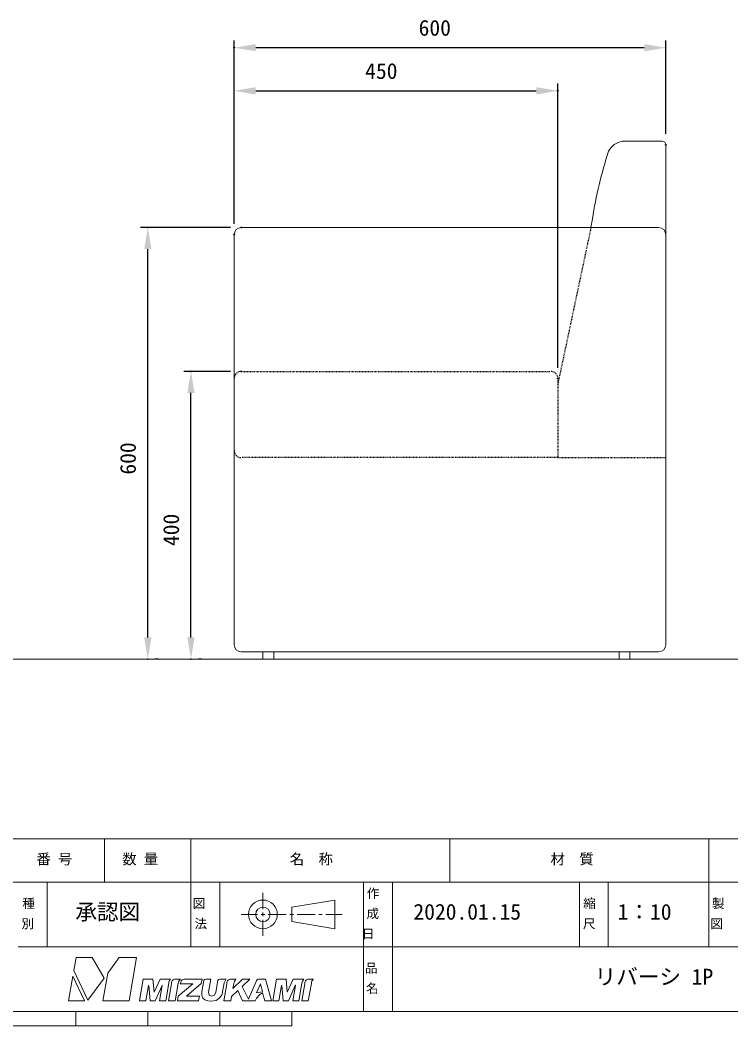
# Model space of a CAD drawing. Units: millimetres, scale not verified. Extents: x -203 to 203, y -143 to 143.
# Drawn here: x 12.3 to 111, y -140 to -0.2 of the extents above; entities that cross this region are included whole.
import ezdxf
from ezdxf.enums import TextEntityAlignment as Align

# ---------------------------------------------------------------- set-up
doc = ezdxf.new("R2010")
doc.units = ezdxf.units.MM
doc.header["$LTSCALE"] = 0.5
doc.header["$PDMODE"] = 32
doc.header["$PDSIZE"] = 0.1
doc.linetypes.add('USER2', pattern=[0.15748, 0.07874, -0.07874])
for name, color, linetype, lineweight in [('0-1_DIMENSION_LINES$02_DIMENSI', 7, 'Continuous', 25), ('0-3_図面_FORMAT$03_TEXT', 7, 'Continuous', 18), ('0-4_図面_FORMAT$01_WAKU$OUT_LINE', 6, 'Continuous', 18), ('0-5_図面_FORMAT$01_WAKU$SUB_LINE', 7, 'Continuous', 18), ('0-6_図面_FORMAT$02_LOGO$01_MZ_LO', 7, 'Continuous', 18), ('0-9_DIMENSION_LINES$03_LINES', 7, 'Continuous', 18), ('0-A_DIMENSION_LINES$05_HIDE_LI', 7, 'USER2', 25)]:
    doc.layers.add(name, color=color, linetype=linetype, lineweight=lineweight)
doc.layers.add('0-2_DEFPOINTS', color=7, linetype='Continuous')
doc.styles.add('ＭＳ ゴシック', font='')
doc.styles.get('ＭＳ ゴシック').set_extended_font_data('MS Gothic')

# ---------------------------------------------------------------- blocks, each defined once
blk = doc.blocks.new('D2')
at = {"layer": '0-1_DIMENSION_LINES$02_DIMENSI'}
for p, q in [((1644, 1723), (1644, 1762)), ((1734, 1683), (1734, 1762)), ((1650, 1760), (1728, 1760))]:
    blk.add_line(p, q, dxfattribs=at)
for points in [[(1650, 1761), (1650, 1759), (1644, 1760)], [(1728, 1759), (1728, 1761), (1734, 1760)]]:
    blk.add_solid(points, dxfattribs=at)
at = {"layer": '0-2_DEFPOINTS'}
for p in [(1734, 1760), (1644, 1720), (1734, 1680)]:
    blk.add_point(p, dxfattribs=at)
at = {"layer": '0-1_DIMENSION_LINES$02_DIMENSI', "style": 'ＭＳ ゴシック'}
blk.add_text('450', height=4.399, dxfattribs=at).set_placement((1680.429, 1762), align=Align.BOTTOM_LEFT)
blk = doc.blocks.new('D3')
at = {"layer": '0-1_DIMENSION_LINES$02_DIMENSI'}
for p, q in [((1644, 1723), (1644, 1774)), ((1764, 1748), (1764, 1774)), ((1758, 1772), (1650, 1772))]:
    blk.add_line(p, q, dxfattribs=at)
for points in [[(1650, 1773), (1650, 1771), (1644, 1772)], [(1758, 1771), (1758, 1773), (1764, 1772)]]:
    blk.add_solid(points, dxfattribs=at)
at = {"layer": '0-2_DEFPOINTS'}
for p in [(1644, 1772), (1764, 1745), (1644, 1720)]:
    blk.add_point(p, dxfattribs=at)
at = {"layer": '0-1_DIMENSION_LINES$02_DIMENSI', "style": 'ＭＳ ゴシック'}
blk.add_text('600', height=4.399, dxfattribs=at).set_placement((1695.286, 1774), align=Align.BOTTOM_LEFT)
blk = doc.blocks.new('D4')
at = {"layer": '0-1_DIMENSION_LINES$02_DIMENSI'}
for p, q in [((1643, 1682), (1630, 1682)), ((1632, 1608), (1632, 1676)), ((1635, 1602), (1634, 1602))]:
    blk.add_line(p, q, dxfattribs=at)
for points in [[(1633, 1676), (1631, 1676), (1632, 1682)], [(1631, 1608), (1633, 1608), (1632, 1602)]]:
    blk.add_solid(points, dxfattribs=at)
at = {"layer": '0-2_DEFPOINTS'}
for p in [(1632, 1682), (1646, 1682), (1632, 1602)]:
    blk.add_point(p, dxfattribs=at)
at = {"layer": '0-1_DIMENSION_LINES$02_DIMENSI', "style": 'ＭＳ ゴシック'}
blk.add_text('400', height=4.399, rotation=90, dxfattribs=at).set_placement((1630, 1633.429), align=Align.BOTTOM_LEFT)
blk = doc.blocks.new('D5')
at = {"layer": '0-1_DIMENSION_LINES$02_DIMENSI'}
for p, q in [((1643, 1722), (1618, 1722)), ((1620, 1608), (1620, 1716)), ((1623, 1602), (1622, 1602))]:
    blk.add_line(p, q, dxfattribs=at)
for points in [[(1621, 1716), (1619, 1716), (1620, 1722)], [(1619, 1608), (1621, 1608), (1620, 1602)]]:
    blk.add_solid(points, dxfattribs=at)
at = {"layer": '0-2_DEFPOINTS'}
for p in [(1620, 1722), (1646, 1722), (1620, 1602)]:
    blk.add_point(p, dxfattribs=at)
at = {"layer": '0-1_DIMENSION_LINES$02_DIMENSI', "style": 'ＭＳ ゴシック'}
blk.add_text('600', height=4.399, rotation=90, dxfattribs=at).set_placement((1618, 1653.286), align=Align.BOTTOM_LEFT)
blk = doc.blocks.new('_X24')
at = {"layer": '0-3_図面_FORMAT$03_TEXT', "style": 'ＭＳ ゴシック'}
for s, p in [('作', (1680.875, 1534.813)), ('成', (1680.801, 1529.191)), ('日', (1679.482, 1523.568))]:
    blk.add_text(s, height=2.566, dxfattribs=at).set_placement(p, align=Align.BOTTOM_LEFT)
blk = doc.blocks.new('_X23')
at = {"layer": '0-3_図面_FORMAT$03_TEXT', "style": 'ＭＳ ゴシック'}
for s, p in [('図', (1632.487, 1532.002)), ('法', (1632.977, 1526.38))]:
    blk.add_text(s, height=2.566, dxfattribs=at).set_placement(p, align=Align.BOTTOM_LEFT)
blk = doc.blocks.new('_X22')
at = {"layer": '0-3_図面_FORMAT$03_TEXT', "style": 'ＭＳ ゴシック'}
for s, p in [('種', (1585.127, 1532.002)), ('別', (1584.903, 1526.38))]:
    blk.add_text(s, height=2.566, dxfattribs=at).set_placement(p, align=Align.BOTTOM_LEFT)
blk = doc.blocks.new('_X21')
at = {"layer": '0-3_図面_FORMAT$03_TEXT', "style": 'ＭＳ ゴシック'}
for s, p in [('品', (1680.35, 1514.002)), ('名', (1680.651, 1508.38))]:
    blk.add_text(s, height=2.566, dxfattribs=at).set_placement(p, align=Align.BOTTOM_LEFT)
blk = doc.blocks.new('_X20')
at = {"layer": '0-3_図面_FORMAT$03_TEXT', "style": 'ＭＳ ゴシック'}
for s, p in [('縮', (1741.025, 1532.002)), ('尺', (1740.952, 1526.38))]:
    blk.add_text(s, height=2.566, dxfattribs=at).set_placement(p, align=Align.BOTTOM_LEFT)
blk = doc.blocks.new('_X19')
at = {"layer": '0-3_図面_FORMAT$03_TEXT', "style": 'ＭＳ ゴシック'}
for s, p in [('製', (1776.801, 1532.002)), ('図', (1776.385, 1526.38))]:
    blk.add_text(s, height=2.566, dxfattribs=at).set_placement(p, align=Align.BOTTOM_LEFT)

msp = doc.modelspace()

# ---------------------------------------------------------------- linework, layer by layer
at = {"layer": '0-3_図面_FORMAT$03_TEXT'}
for p, q in [((46, -123.75), (46, -121.5)), ((46, -124.75), (46, -124.25)), ((45.25, -124.5), (43, -124.5)), ((46.25, -124.5), (45.75, -124.5)), ((46, -127.5), (46, -125.25)), ((49.25, -124.5), (46.75, -124.5)), ((50.25, -124.5), (49.75, -124.5)), ((53.25, -124.5), (50.75, -124.5)), ((54.25, -124.5), (53.75, -124.5)), ((57, -124.5), (54.75, -124.5))]:
    msp.add_line(p, q, dxfattribs=at)
msp.add_lwpolyline([(56, -122.5), (50, -123.5), (50, -125.5), (56, -126.5)], close=True, dxfattribs=at)
for radius in [2, 1]:
    msp.add_circle((46, -124.5), radius, dxfattribs=at)
at = {"layer": '0-4_図面_FORMAT$01_WAKU$OUT_LINE'}
for p, q in [((198, -114), (-198, -114)), ((198, -120), (-78, -120)), ((-198, -138), (198, -138)), ((20, -140), (20, -138)), ((30, -140), (30, -138)), ((40, -140), (40, -138)), ((50, -140), (50, -138)), ((-50, -140), (50, -140))]:
    msp.add_line(p, q, dxfattribs=at)
at = {"layer": '0-5_図面_FORMAT$01_WAKU$SUB_LINE'}
for p, q in [((24, -114), (24, -120)), ((36, -129), (36, -114)), ((72, -114), (72, -120)), ((108, -129), (108, -114)), ((16, -129), (16, -120)), ((40, -120), (40, -129)), ((60, -138), (60, -120)), ((64, -138), (64, -120)), ((90, -129), (90, -120)), ((94, -129), (94, -120)), ((12, -129), (144, -129))]:
    msp.add_line(p, q, dxfattribs=at)
at = {"layer": '0-6_図面_FORMAT$02_LOGO$01_MZ_LO'}
for p, q in [((37.5368, -133.5001), (35.0653, -133.5001)), ((46.3372, -133.5001), (45.4679, -133.5001)), ((40.3739, -135.4237), (40.3965, -135.3012)), ((40.3965, -135.3012), (40.3965, -135.3012)), ((40.2333, -135.7779), (40.2903, -135.6677))]:
    msp.add_line(p, q, dxfattribs=at)
for points in [[(23.9185, -133.3532), (22.2811, -130.5), (20.052, -130.5), (19.7334, -132.3069), (21.6797, -136.412)], [(28.4519, -130.5), (26.0068, -130.5), (24.423, -132.6639), (23.7466, -136.5), (27.394, -136.5)], [(18.994, -136.5), (21.2213, -136.5), (19.5978, -133.0758)], [(45.1097, -135.4167), (45.6797, -134.1656), (45.9339, -135.2805)]]:
    msp.add_lwpolyline(points, close=True, dxfattribs=at)
for points in [[(33.1643, -133.5221), (33.1564, -133.5001), (31.6973, -133.5001), (30.8813, -135.3254), (30.7128, -133.5001), (29.3797, -133.5001), (28.8508, -136.5), (29.7077, -136.5), (30.085, -134.3718), (30.1212, -134.3718), (30.3134, -136.5), (31.0307, -136.5), (31.9772, -134.3718)], [(32.0194, -134.3718), (31.6421, -136.5), (32.493, -136.5), (32.9191, -134.0808)], [(33.2994, -134.1367), (32.8831, -136.5), (33.7988, -136.5), (34.2223, -134.0946)], [(34.4907, -133.528), (34.4785, -133.5001), (33.7311, -133.5001)], [(34.5924, -133.8998), (34.52, -134.1359), (36.248, -134.138), (34.2351, -135.8723), (34.125, -136.5), (37.0697, -136.5), (37.1838, -135.8537), (35.3578, -135.8512), (37.4305, -134.0987), (37.5368, -133.5001)], [(37.8062, -133.6918), (37.5241, -135.2886), (37.5207, -135.7942), (37.6572, -136.1388), (37.9298, -136.3967), (38.3411, -136.5181), (38.8134, -136.5486), (39.4797, -136.4487), (39.8948, -136.201), (40.2275, -135.7892)], [(39.7553, -133.6956), (39.4664, -135.331), (39.2624, -135.7153), (38.8631, -135.8509), (38.5099, -135.7132), (38.4414, -135.331), (38.7636, -133.5001), (38.0482, -133.5001)], [(40.8635, -133.5423), (40.8489, -133.5001), (40.7137, -133.5065), (40.0021, -133.5001)], [(40.3988, -135.2886), (40.6262, -134.0012), (40.8635, -133.5423)], [(40.9871, -134.1367), (40.5715, -136.5), (41.5368, -136.5), (41.5384, -136.5), (41.5439, -136.5), (41.6443, -135.9188), (42.5284, -135.0795), (43.1843, -136.5), (44.9459, -136.5)], [(42.2217, -133.528), (42.2092, -133.5001), (41.4125, -133.5001)], [(45.0487, -133.8322), (43.9945, -136.289), (43.107, -134.5303), (44.1923, -133.5001), (43.1434, -133.5001), (41.8365, -134.8052), (41.959, -134.0946)], [(45.9654, -135.4039), (46.2447, -136.5), (47.188, -136.5), (46.3372, -133.5001)], [(51.6741, -133.5221), (51.6663, -133.5001), (50.2071, -133.5001), (49.3912, -135.3254), (49.2227, -133.5001), (47.8896, -133.5001), (47.3606, -136.5), (48.2176, -136.5), (48.5948, -134.3718), (48.631, -134.3718), (48.8233, -136.5), (49.5406, -136.5), (50.4871, -134.3718)], [(50.5292, -134.3718), (50.152, -136.5), (51.0029, -136.5), (51.429, -134.0808)], [(51.8093, -134.1367), (51.3929, -136.5), (52.3087, -136.5), (52.7322, -134.0946)], [(53.0005, -133.528), (52.9883, -133.5001), (52.241, -133.5001)]]:
    msp.add_lwpolyline(points, dxfattribs=at)
for centre, radius, start, end in [((33.7742, -134.1229), 0.8561, 135.436, 177.18162), ((33.898, -134.0779), 0.6015, 106.10853, 185.61083), ((35.2047, -134.2131), 0.9895, 136.18472, 173.12017), ((35.0741, -133.9901), 0.4901, 91.03463, 169.38909), ((38.0431, -133.7422), 0.2422, 88.80192, 167.99496), ((39.9968, -133.7469), 0.2469, 88.77298, 167.99431), ((41.5809, -134.073), 0.5972, 106.38228, 186.12371), ((42.933, -134.202), 0.9799, 136.54508, 173.70767), ((45.4594, -133.9198), 0.4199, 88.83548, 167.9571), ((52.2841, -134.1229), 0.8561, 135.436, 177.18162), ((52.4079, -134.0779), 0.6015, 106.10853, 185.61083), ((53.7145, -134.2131), 0.9895, 136.18472, 173.12017), ((31.9983, -134.363), 0.0228, 337.38667, 202.61333), ((39.5102, -135.2642), 0.8783, 332.65034, 349.54143), ((38.5515, -134.9606), 1.8762, 349.54143, 349.93236), ((46.8386, -137.2383), 2.0316, 115.4544, 158.69079), ((50.5082, -134.363), 0.0228, 337.38667, 202.61333), ((38.9196, -135.0984), 1.4791, 332.15939, 332.65034)]:
    msp.add_arc(centre, radius, start, end, dxfattribs=at)
at = {"layer": '0-9_DIMENSION_LINES$03_LINES'}
for p, q in [((95.9425, -17), (101.5, -17)), ((102, -55.863), (102, -17.5)), ((91.7865, -27.8), (91.5929, -29)), ((43, -29), (101, -29)), ((42, -87), (42, -30)), ((102, -30), (102, -87)), ((42, -60), (42, -50)), ((101, -88), (43, -88)), ((-133, -89), (142, -89))]:
    msp.add_line(p, q, dxfattribs=at)
for points in [[(46, -88), (47.5, -88), (47.5, -89), (46, -89)], [(95.5, -88), (97, -88), (97, -89), (95.5, -89)]]:
    msp.add_lwpolyline(points, close=True, dxfattribs=at)
for centre, radius, start, end in [((96.4804, -19.7369), 2.7893, 101.11954, 151.13656), ((101.5, -17.5), 0.5, 0, 90), ((155.636, -38.1011), 64.6751, 162.2561, 170.83525), ((43, -30), 1, 90, 180), ((101, -30), 1, 0, 90), ((43, -87), 1, 180, 270), ((101, -87), 1, 270, 0)]:
    msp.add_arc(centre, radius, start, end, dxfattribs=at)
at = {"layer": '0-A_DIMENSION_LINES$05_HIDE_LI'}
for p, q in [((91.5929, -29), (87, -50.6772)), ((43, -49), (86, -49)), ((87, -50), (87, -61)), ((87, -61), (43, -61)), ((87, -61), (102, -61))]:
    msp.add_line(p, q, dxfattribs=at)
for centre, start, end in [((43, -50), 90, 180), ((86, -50), 0, 90), ((43, -60), 180, 270)]:
    msp.add_arc(centre, 1, start, end, dxfattribs=at)

# ---------------------------------------------------------------- block references
at = {"layer": '0-1_DIMENSION_LINES$02_DIMENSI', "xscale": 0.5, "yscale": 0.5}
for name in ['D3', 'D2', 'D5', 'D4']:
    msp.add_blockref(name, (-780, -890), dxfattribs=at)
at = {"layer": '0-3_図面_FORMAT$03_TEXT', "xscale": 0.5, "yscale": 0.5}
for name in ['_X24', '_X22', '_X23', '_X20', '_X19', '_X21']:
    msp.add_blockref(name, (-780, -890), dxfattribs=at)

# ---------------------------------------------------------------- texts
at = {"layer": '0-3_図面_FORMAT$03_TEXT', "style": 'ＭＳ ゴシック'}
for s, height, p in [('番 号', 1.466, (14.5112, -117.9799)), ('数 量', 1.466, (26.4452, -117.9799)), ('名\u3000称', 1.466, (49.7337, -117.9799)), ('材\u3000質', 1.466, (85.975, -117.9799)), ('承認図', 2.199, (19.9406, -125.9023)), ('2020.01.15', 2.199, (66.9212, -125.8936)), ('1：10', 2.199, (95.3078, -125.9023)), ('リバーシ 1P', 2.199, (92.1086, -134.9198))]:
    msp.add_text(s, height=height, dxfattribs=at).set_placement(p, align=Align.BOTTOM_LEFT)

doc.saveas('drawing.dxf')
